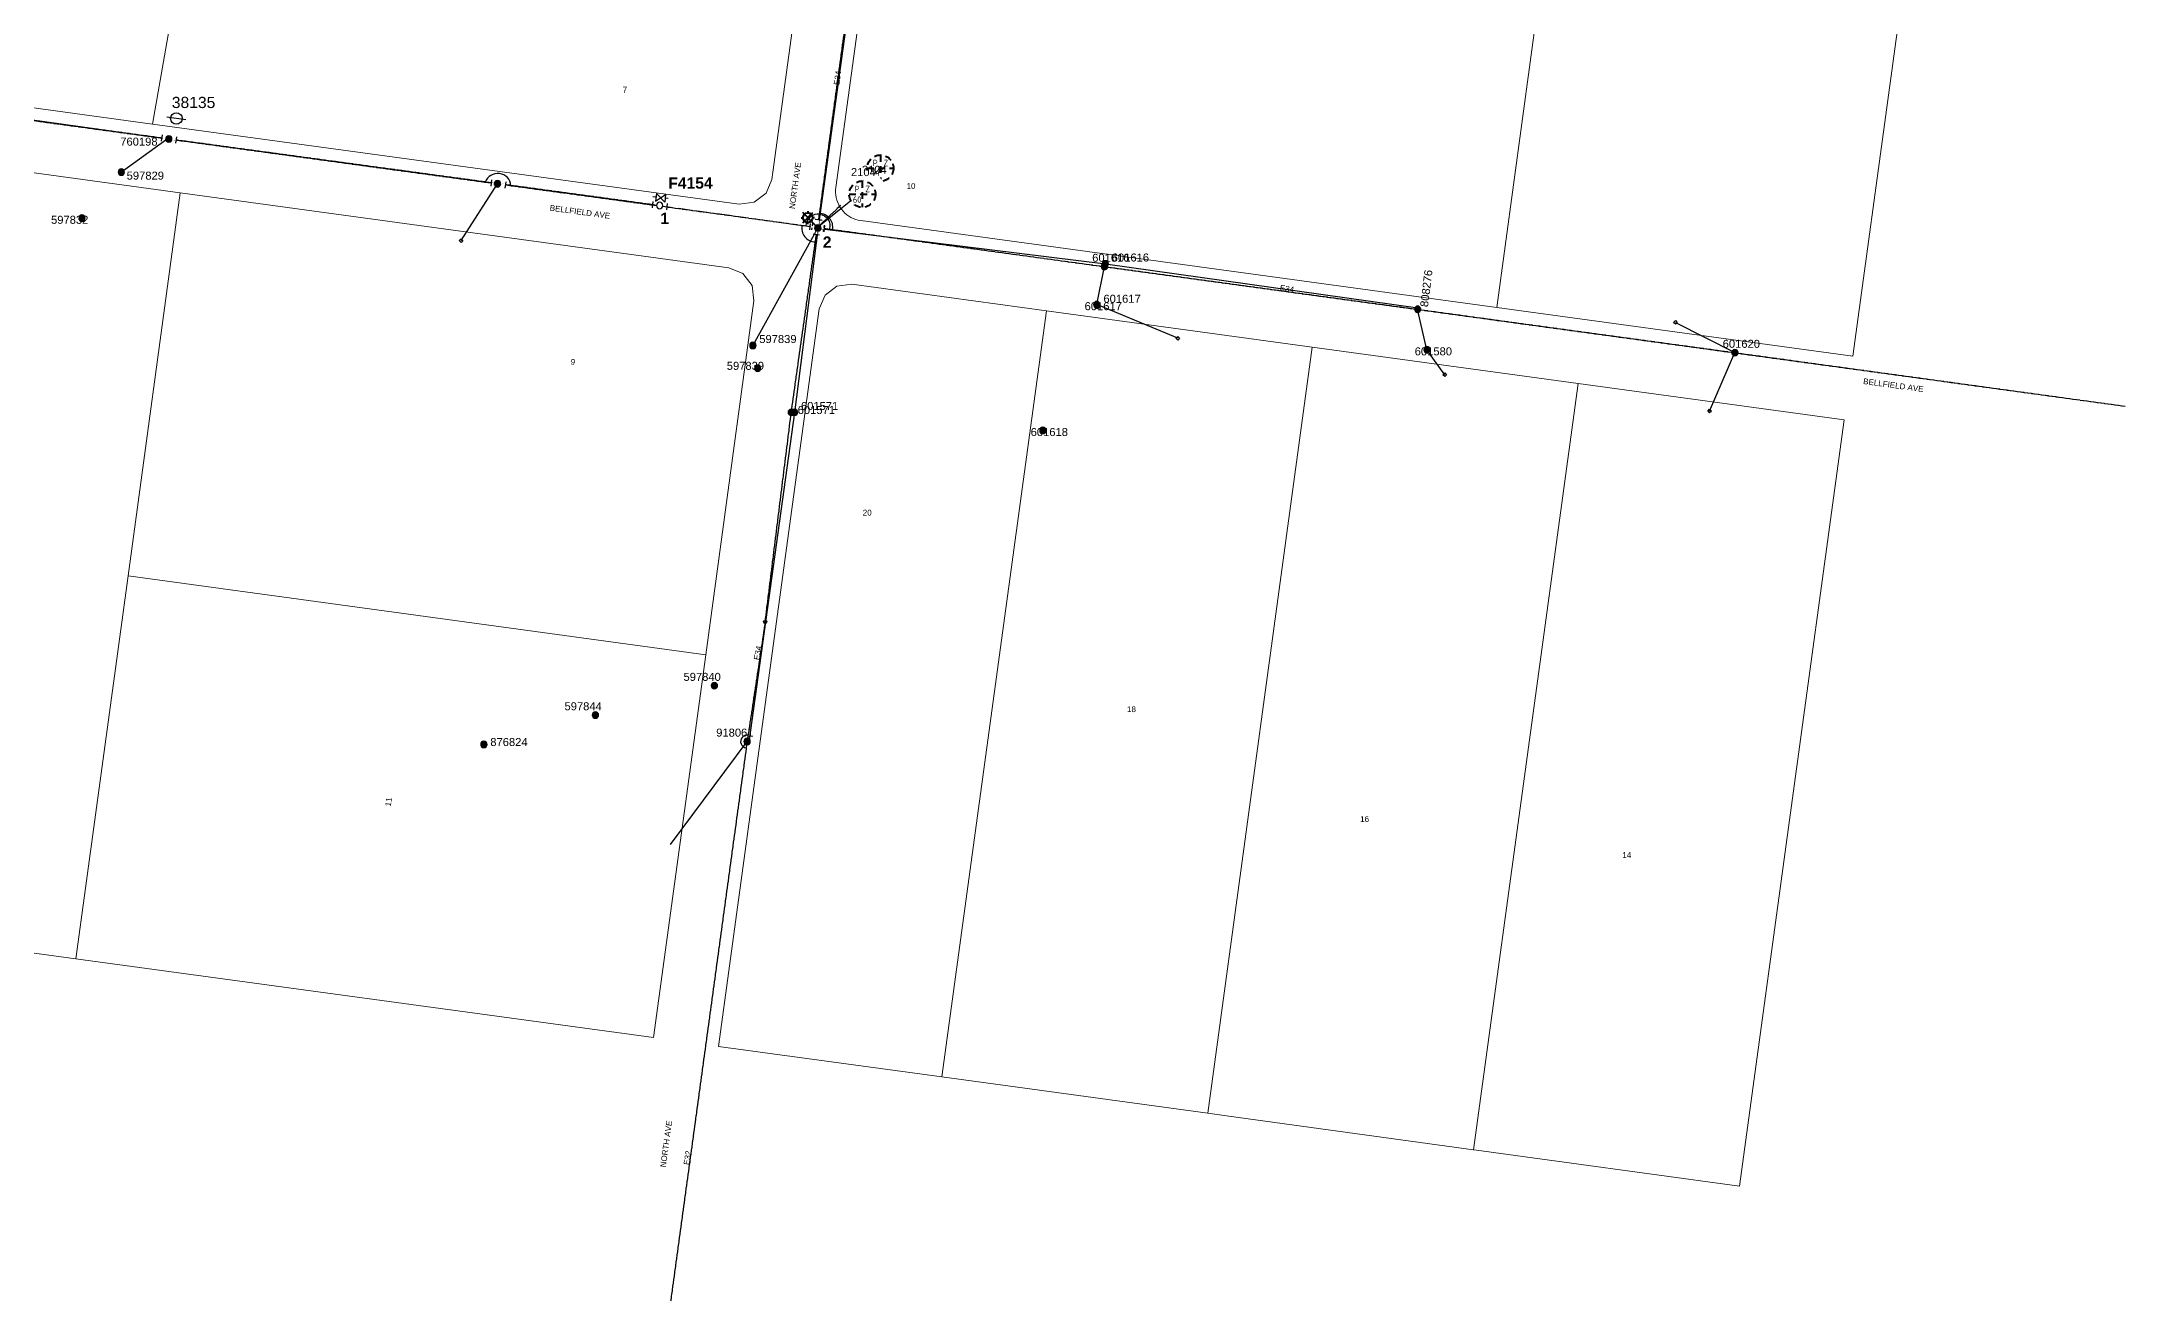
# Model space of a CAD drawing. Header units: metres. Extents: x 293449 to 294690, y 6242028 to 6242850.
# Drawn here: x 294039 to 294690, y 6242028 to 6242422 of the extents above; entities that cross this region are included whole.
import ezdxf
from ezdxf.enums import TextEntityAlignment as Align

# ---------------------------------------------------------------- set-up
doc = ezdxf.new("R2010")
doc.units = ezdxf.units.M
for name, pattern in [('Cable Exist OH', [1, 1, 0]), ('Cable New OH', [6, 4, -2]), ('Dash', [5, 3, -2])]:
    doc.linetypes.add(name, pattern=pattern)
doc.layers.get('0').update_dxf_attribs({"color": 6})
doc.layers.add('_User Notes', color=7, linetype='Continuous', plot=False)
for name, color, linetype in [('_User_LV_Exist', 7, 'Continuous'), ('Equip_HV_EXT', 7, 'Continuous'), ('Equip_HV_NEW', 2, 'Continuous'), ('Equip_LV_EXT', 7, 'Continuous'), ('Equip_SL_EXT', 7, 'Continuous'), ('Equip_SP_HV_EXT', 7, 'Continuous'), ('Equip_SP_HV_NEW', 2, 'Continuous'), ('Equip_SP_SL_EXT', 7, 'Continuous'), ('Mains_HV_EXT', 7, 'Continuous'), ('Mains_HV_NEW_A43', 2, 'Continuous'), ('Mains_LV_EXT', 7, 'Continuous'), ('Mains_SL_EXT', 7, 'Continuous'), ('Notes_SP_MISC', 7, 'Continuous'), ('OH_Details_SP_MISC', 7, 'Continuous'), ('Services_SP_EXT', 7, 'Continuous'), ('SupportsOH_SP_TR_HV_LV_SL_EXT', 7, 'Continuous'), ('SupportsOH_SP_TR_HV_LV_SL_NEW', 2, 'Continuous')]:
    doc.layers.add(name, color=color, linetype=linetype)
doc.layers.add('Cadastre Land Parcels_SP_EXT', color=9, linetype='Continuous', lineweight=5)
doc.layers.add('Cadastre Roads_SP_EXT', color=9, linetype='Continuous', lineweight=5)
doc.styles.add('HVSW_LABEL', font='arial.ttf')
doc.styles.add('iecARIAL', font='arial.ttf', dxfattribs={"height": 2})
doc.styles.add('iecARIALBOLD', font='arialbd.ttf')
doc.styles.add('IESYMBOL1', font='isocp.shx')
doc.styles.add('POLE_LABEL', font='arial.ttf')
doc.styles.add('SLCP_LABEL', font='arial.ttf', dxfattribs={"height": 3.5})
doc.styles.get("Standard").update_dxf_attribs({"font": 'arial.ttf'})

# ---------------------------------------------------------------- blocks, each defined once
blk = doc.blocks.new('*U138')
at = {"lineweight": 40}
for p, q in [((-5.07, 3.03), (-4.5, 3.02)), ((-4.6, 1.43), (-1.41, 4.61)), ((-1.42, 1.42), (-4.59, 4.62)), ((-3.01, 0.96), (-3.01, 1.52)), ((-3, 5.08), (-3, 4.52)), ((0, 0), (-1.95, 1.96)), ((-0.94, 3.01), (-1.5, 3.02))]:
    blk.add_line(p, q, dxfattribs=at)
blk.add_circle((-3, 3.02), 1.5, dxfattribs=at)
at = {"style": 'iecARIAL', "flags": 8}
blk.add_attdef('ASSET_NUM', (1.5, 1.5), '', height=2.5, dxfattribs=at)
for tag, p, height, flags in [('OPERATING_VOLTAGE', (0.98, -1.65), 0.2, 9), ('ORIENTATION', (0.98, -1.85), 0.2, 9), ('OWNED_BY', (0.98, -2.05), 0.2, 9), ('STATE', (0.98, -2.25), 0.2, 9), ('CONSTRUCTED_VOLTAGE', (0.98, -0.65), 0.2, 9), ('CONTROL_TYPE', (0.98, -0.85), 0.2, 9), ('LANTERN_PURPOSE', (0.98, -1.05), 0.2, 9), ('LANTERN_TYPE', (0.98, -1.25), 0.2, 9), ('NO_PHASES', (0.98, -1.45), 0.2, 9), ('USAGE', (0.98, -2.45), 0.2, 9), ('CEXIST', (0.98, -2.65), 0.2, 9), ('CNEW', (0.98, -2.85), 0.2, 9), ('CNUMBER', (0.98, -3.05), 0.2, 9), ('CREMOVE', (0.98, -3.25), 0.2, 9), ('CREPLACE', (0.98, -3.45), 0.2, 9), ('LKINGHEIGHT', (0.98, -3.65), 0.2, 9), ('LBRACKET', (0.98, -3.85), 0.2, 9), ('LBRACKETVOCAB', (0.98, -4.05), 0.2, 9), ('LCATEGORY', (0.98, -4.25), 0.2, 9), ('LCHARGE1', (0.98, -4.45), 0.2, 9), ('LCHARGE1PERCENT', (0.98, -4.65), 0.2, 9), ('LCHARGE2', (0.98, -4.85), 0.2, 9), ('LCHARGE2PERCENT', (0.98, -5.05), 0.2, 9), ('LCHARGE3', (0.98, -5.25), 0.2, 9), ('LCHARGE3PERCENT', (0.98, -5.45), 0.2, 9), ('LEXIST', (0.98, -5.65), 0.2, 9), ('LLAMP', (0.98, -5.85), 0.2, 9), ('LLAMPVOCAB', (0.98, -6.05), 0.2, 9), ('LMAST', (0.98, -6.25), 0.2, 9), ('LMASTVOCAB', (0.98, -6.45), 0.2, 9), ('LNEW', (0.98, -6.65), 0.2, 9), ('LNUMBER', (2.18, -3.25), 2.5, 8), ('STREETNAME', (0.98, -9.25), 0.2, 9), ('SUBURB', (0.98, -9.45), 0.2, 1), ('LANTNUMBER', (0.98, -6.85), 0.2, 9), ('LOUTREACH', (0.98, -7.25), 0.2, 9), ('LOUTREACHVOCAB', (0.98, -7.45), 0.2, 9), ('LRATECODE', (0.98, -7.65), 0.2, 9), ('LREMOVE', (0.98, -7.85), 0.2, 9), ('LREPLACE', (0.98, -8.05), 0.2, 9), ('LTYPE', (0.98, -8.25), 0.2, 9), ('LTYPEVOCAB', (0.98, -8.45), 0.2, 9), ('LEGEND', (0.98, -8.65), 0.2, 9), ('LOCATION', (0.98, -8.85), 0.2, 9), ('NOTES', (0.98, -9.05), 0.2, 9)]:
    blk.add_attdef(tag, p, '', height=height, dxfattribs=dict(flags=flags))
blk = doc.blocks.new('CCP_EXT')
blk.add_wipeout([(0, 0.57), (0.57, 0), (0, -0.57), (-0.57, 0)])
blk.add_lwpolyline([(-0.57, 0), (0, 0.57), (0.57, 0), (0, -0.57), (-0.57, 0)])
at = {"flags": 1}
blk.add_attdef('Z', (0, 0), '', height=0.2, dxfattribs=at)
at = {"flags": 9}
for tag, p in [('CCP_TYPE', (0, 0)), ('CONSTRUCTED_VOLTAGE', (0, -0.2)), ('OPERATING_VOLTAGE', (0, -0.6)), ('ORIENTATION', (0, -0.8)), ('OWNED_BY', (0, -1)), ('STATE', (0, -1.8)), ('NO_PHASES', (0, -0.4)), ('USAGE', (0, -1.2)), ('LEGEND', (0, -1.4)), ('LIFE_SUPPORT', (0, -1.6)), ('NOTES', (0, -2))]:
    blk.add_attdef(tag, text='', height=0.2, dxfattribs=at).set_placement(p, align=Align.MIDDLE_LEFT)
blk = doc.blocks.new('POLE_EXT')
blk.add_hatch(color=256).paths.add_polyline_path([(-1, 0, 1), (1, 0, 1)])
blk.add_lwpolyline([(-1, 0, 1), (1, 0, 1)], format="xyb", close=True)
for tag, height, flags, p in [('pNumber', 2.5, 8, (-17.84, 2.07)), ('OWNED_BY', 0.2, 9, (1.35, -0.4)), ('SPECIAL_USE', 0.2, 9, (1.35, -0.8)), ('STATE', 0.2, 9, (1.35, -1)), ('cLV', 0.2, 9, (1.35, -1.4)), ('hDepth', 0.2, 9, (1.35, -1.6)), ('hDia', 0.2, 9, (1.35, -1.8)), ('cHV', 0.2, 9, (1.35, -2)), ('cLinedev', 0.2, 9, (1.35, -3.4)), ('pExisting', 0.2, 9, (1.35, -3.8)), ('pFooting', 0.2, 9, (1.35, -4.4)), ('pNew', 0.2, 9, (1.35, -4.6)), ('pRelocate', 0.2, 9, (1.35, -5)), ('pRemove', 0.2, 9, (1.35, -5.2)), ('pReplace', 0.2, 9, (1.35, -5.4)), ('pStay', 0.2, 9, (1.35, -5.6)), ('pType', 0.2, 9, (1.35, -5.8)), ('cspan', 0.2, 9, (1.35, -6)), ('STREETNAME', 0.2, 9, (1.35, -6.2)), ('SUBURB', 0.2, 9, (1.35, -6.4)), ('PARENT', 0.2, 9, (1.35, -0.6)), ('USAGE', 0.2, 9, (1.35, -1.2)), ('LBRACKET', 0.2, 9, (1.35, -2.2)), ('LExisting', 0.2, 9, (1.35, -2.4)), ('LANTNUMBER', 0.2, 9, (1.35, -2.6)), ('LOther', 0.2, 9, (1.35, -2.8)), ('LRemove', 0.2, 9, (1.35, -3)), ('LEGEND', 0.2, 9, (1.35, -3.2)), ('LOCATION', 0.2, 9, (1.35, -3.6)), ('PFNUMBER', 0.2, 9, (1.35, -4)), ('NEWPFNUMBER', 0.2, 9, (1.35, -4.2)), ('NOTES', 0.2, 9, (1.35, -6.6)), ('OPERATED_BY', 0.2, 9, (1.36, -7.01)), ('MAINTAINED_BY', 0.2, 9, (1.36, -6.81))]:
    blk.add_attdef(tag, text='', height=height, dxfattribs=dict(flags=flags)).set_placement(p, align=Align.MIDDLE_LEFT)
at = {"style": 'POLE_LABEL'}
for tag, height, flags, p in [('STRUCTURE_PLANT_NUMBER', 0.2, 9, (1.35, 0.03)), ('ASSET_NUM', 2.5, 8, (2, 2)), ('STREET_CODE', 0.2, 9, (1.35, -0.2))]:
    blk.add_attdef(tag, text='', height=height, dxfattribs=dict(at, flags=flags)).set_placement(p, align=Align.MIDDLE_LEFT)
at = {"flags": 1}
blk.add_attdef('Z', (1.35, -7.33), '', height=0.2, dxfattribs=at)
blk = doc.blocks.new('*U139')
blk.add_line((-4.95, -6.65), (1.05, -6.65))
blk.add_circle((-1.95, -6.65), 1.8)
at = {"flags": 1}
blk.add_attdef('Z', (0, 0), '', height=0.2, dxfattribs=at)
at = {"style": 'HVSW_LABEL'}
for tag, height, flags, p in [('ASSET_NUM', 3.5, 8, (2, 2)), ('STREET_CODE', 0.2, 9, (0, -0.2))]:
    blk.add_attdef(tag, text='', height=height, dxfattribs=dict(at, flags=flags)).set_placement(p, align=Align.MIDDLE_LEFT)
at = {"flags": 9}
for tag, p in [('ACTUAL_STATUS', (0, -0.4)), ('CONSTRUCTED_VOLTAGE', (0, -0.6)), ('OPERATING_VOLTAGE', (0, -1)), ('ORIENTATION', (0, -1.2)), ('OWNED_BY', (0, -1.4)), ('STATE', (0, -1.6)), ('SWITCH_TYPE', (0, -1.8)), ('STREETNAME', (0, -2.6)), ('SUBURB', (0, -2.8)), ('NO_PHASES', (0, -0.8)), ('USAGE', (0, -2)), ('LEGEND', (0, -2.2)), ('LOCATION', (0, -2.4)), ('NOTES', (0, -3))]:
    blk.add_attdef(tag, text='', height=0.2, dxfattribs=at).set_placement(p, align=Align.MIDDLE_LEFT)
blk = doc.blocks.new('SLCP_ZELL_EXT')
blk.add_wipeout([(-0.24, 7.5), (-0.71, 7.47), (-1.17, 7.41), (-1.64, 7.32), (-2.09, 7.21), (-2.54, 7.06), (-2.98, 6.89), (-3.41, 6.69), (-3.82, 6.46), (-4.22, 6.21), (-4.6, 5.93), (-4.96, 5.63), (-5.31, 5.31), (-5.63, 4.96), (-5.93, 4.6), (-6.21, 4.22), (-6.46, 3.82), (-6.69, 3.41), (-6.89, 2.98), (-7.06, 2.54), (-7.21, 2.09), (-7.32, 1.64), (-7.41, 1.17), (-7.47, 0.71), (-7.5, 0.24), (-7.5, -0.24), (-7.47, -0.71), (-7.41, -1.17), (-7.32, -1.64), (-7.21, -2.09), (-7.06, -2.54), (-6.89, -2.98), (-6.69, -3.41), (-6.46, -3.82), (-6.21, -4.22), (-5.93, -4.6), (-5.63, -4.96), (-5.31, -5.31), (-4.96, -5.63), (-4.6, -5.93), (-4.22, -6.21), (-3.82, -6.46), (-3.41, -6.69), (-2.98, -6.89), (-2.54, -7.06), (-2.09, -7.21), (-1.64, -7.32), (-1.17, -7.41), (-0.71, -7.47), (-0.24, -7.5), (0.24, -7.5), (0.71, -7.47), (1.17, -7.41), (1.64, -7.32), (2.09, -7.21), (2.54, -7.06), (2.98, -6.89), (3.41, -6.69), (3.82, -6.46), (4.22, -6.21), (4.6, -5.93), (4.96, -5.63), (5.31, -5.31), (5.63, -4.96), (5.93, -4.6), (6.21, -4.22), (6.46, -3.82), (6.69, -3.41), (6.89, -2.98), (7.06, -2.54), (7.21, -2.09), (7.32, -1.64), (7.41, -1.17), (7.47, -0.71), (7.5, -0.24), (7.5, 0.24), (7.47, 0.71), (7.41, 1.17), (7.32, 1.64), (7.21, 2.09), (7.06, 2.54), (6.89, 2.98), (6.69, 3.41), (6.46, 3.82), (6.21, 4.22), (5.93, 4.6), (5.63, 4.96), (5.31, 5.31), (4.96, 5.63), (4.6, 5.93), (4.22, 6.21), (3.82, 6.46), (3.41, 6.69), (2.98, 6.89), (2.54, 7.06), (2.09, 7.21), (1.64, 7.32), (1.17, 7.41), (0.71, 7.47), (0.24, 7.5)])
at = {"linetype": 'Dash', "lineweight": 40, "ltscale": 0.7}
for p, q in [((-4.11, 0), (4.11, 0)), ((0, 4.11), (0, -4.11))]:
    blk.add_line(p, q, dxfattribs=at)
blk.add_circle((0, 0), 4.11, dxfattribs=at)
at = {"lineweight": 40, "style": 'IESYMBOL1'}
for s, p in [('P', (-1.6, 0)), ('Z', (1.7, 0)), ('60', (-1.61, -3.31))]:
    blk.add_text(s, height=2, dxfattribs=at).set_placement(p, align=Align.BOTTOM_CENTER)
at = {"flags": 1}
blk.add_attdef('Z', (0, 0), '', height=0.2, dxfattribs=at)
at = {"style": 'SLCP_LABEL'}
for tag, height, flags, p in [('ASSET_NUM', 2.5, 8, (2, 2)), ('STREET_CODE', 0.2, 9, (0, -0.2))]:
    blk.add_attdef(tag, text='', height=height, dxfattribs=dict(at, flags=flags)).set_placement(p, align=Align.MIDDLE_LEFT)
at = {"flags": 9}
for tag, p in [('CONSTRUCTED_VOLTAGE', (0, -0.4)), ('CONTROL_TYPE', (0, -0.6)), ('OPERATING_VOLTAGE', (0, -1)), ('ORIENTATION', (0, -1.2)), ('OWNED_BY', (0, -1.4)), ('STATE', (0, -2)), ('NO_PHASES', (0, -0.8)), ('USAGE', (0, -1.6)), ('LOCATION', (0, -1.8)), ('NOTES', (0, -2.2))]:
    blk.add_attdef(tag, text='', height=0.2, dxfattribs=at).set_placement(p, align=Align.MIDDLE_LEFT)
blk = doc.blocks.new('CONNECTOR_NODE_EXT')
h = blk.add_hatch(color=256)
edge = h.paths.add_edge_path()
edge.add_arc((0, 0), 0.5, 0, 360)
blk.add_circle((0, 0), 0.5)
at = {"flags": 1}
blk.add_attdef('Z', (0, 0), '', height=0.2, dxfattribs=at)
at = {"flags": 9}
for tag, p in [('CONNECTOR_TYPE', (0, 0)), ('CONSTRUCTED_VOLTAGE', (0, -0.2)), ('OPERATING_VOLTAGE', (0, -0.6)), ('ORIENTATION', (0, -0.8)), ('SUBTYPE', (0, -1)), ('NO_PHASES', (0, -0.4)), ('USAGE', (0, -1.2)), ('NOTES', (0, -1.4))]:
    blk.add_attdef(tag, text='', height=0.2, dxfattribs=at).set_placement(p, align=Align.MIDDLE_LEFT)
blk = doc.blocks.new('*U137')
for p, q in [((1.99, 1.66), (1.58, 2.53)), ((3.63, -1.81), (3.22, -0.94))]:
    blk.add_line(p, q)
blk.add_lwpolyline([(3.08, 2.17), (0.91, 1.15), (4.31, -0.43), (2.14, -1.46)], close=True)
for tag, height, flags, p in [('STREET_CODE', 0.2, 9, (1.5, 0)), ('ASSET_NUM', 3.5, 8, (2, 2)), ('ACTUAL_STATUS', 0.2, 9, (1.5, -0.2)), ('CONSTRUCTED_VOLTAGE', 0.2, 9, (1.5, -0.4)), ('OPERATING_VOLTAGE', 0.2, 9, (1.5, -0.8)), ('ORIENTATION', 0.2, 9, (1.5, -1)), ('OWNED_BY', 0.2, 9, (1.5, -1.2)), ('OPERATED_BY', 0.2, 9, (1.5, -1.4)), ('STATE', 0.2, 9, (1.5, -1.8)), ('SWITCH_TYPE', 0.2, 9, (1.5, -2)), ('SUBURB', 0.2, 9, (1.5, -2.6)), ('STREETNAME', 0.2, 9, (1.5, -2.8)), ('Z', 0.2, 1, (1.5, -3.6)), ('NO_PHASES', 0.2, 9, (1.5, -0.6)), ('MAINTAINED_BY', 0.2, 9, (1.5, -1.6)), ('USAGE', 0.2, 9, (1.5, -2.2)), ('LEGEND', 0.2, 9, (1.5, -2.4)), ('LOCATION', 0.2, 9, (1.5, -3)), ('NOTES', 0.2, 9, (1.5, -3.2)), ('LABEL_ALIGNMENT', 0.2, 9, (1.5, -3.4))]:
    blk.add_attdef(tag, text='', height=height, dxfattribs=dict(flags=flags)).set_placement(p, align=Align.MIDDLE_LEFT)
blk = doc.blocks.new('*U142')
blk.add_wipeout([(-0.11, 0.23), (1.71, 1.15), (1.94, 0.7), (0.11, -0.23)])
blk.add_line((2.27, 0.04), (1.37, 1.82))
at = {"flags": 1}
blk.add_attdef('Z', (0, 0), '', height=0.2, dxfattribs=at)
at = {"flags": 9}
for tag, p in [('CONNECTOR_TYPE', (0, 0)), ('CONSTRUCTED_VOLTAGE', (0, -0.2)), ('OPERATING_VOLTAGE', (0, -0.6)), ('ORIENTATION', (0, -0.8)), ('OWNED_BY', (0, -1)), ('STATE', (0, -1.2)), ('OPERATED_BY', (0, -2.01)), ('NO_PHASES', (0, -0.4)), ('USAGE', (0, -1.4)), ('NOTES', (0, -1.6)), ('MAINTAINED_BY', (0, -1.81))]:
    blk.add_attdef(tag, text='', height=0.2, dxfattribs=at).set_placement(p, align=Align.MIDDLE_LEFT)
blk = doc.blocks.new('*U141')
blk.add_wipeout([(-0.25, -0.02), (-0.4, 1.96), (0.1, 1.99), (0.25, 0.02)])
blk.add_line((0.85, 2.05), (-1.15, 1.9))
at = {"flags": 1}
blk.add_attdef('Z', (0, 0), '', height=0.2, dxfattribs=at)
at = {"flags": 9}
for tag, p in [('CONNECTOR_TYPE', (0, 0)), ('CONSTRUCTED_VOLTAGE', (0, -0.2)), ('OPERATING_VOLTAGE', (0, -0.6)), ('ORIENTATION', (0, -0.8)), ('OWNED_BY', (0, -1)), ('STATE', (0, -1.2)), ('OPERATED_BY', (0, -2.01)), ('NO_PHASES', (0, -0.4)), ('USAGE', (0, -1.4)), ('NOTES', (0, -1.6)), ('MAINTAINED_BY', (0, -1.81))]:
    blk.add_attdef(tag, text='', height=0.2, dxfattribs=at).set_placement(p, align=Align.MIDDLE_LEFT)
blk = doc.blocks.new('*U143')
blk.add_wipeout([(0.02, -0.25), (-2.38, -0.41), (-2.41, 0.09), (-0.02, 0.25)])
blk.add_line((-2.46, 0.84), (-2.33, -1.16))
at = {"flags": 1}
blk.add_attdef('Z', (0, 0), '', height=0.2, dxfattribs=at)
at = {"flags": 9}
for tag, p in [('CONNECTOR_TYPE', (0, 0)), ('CONSTRUCTED_VOLTAGE', (0, -0.2)), ('OPERATING_VOLTAGE', (0, -0.6)), ('ORIENTATION', (0, -0.8)), ('OWNED_BY', (0, -1)), ('STATE', (0, -1.2)), ('OPERATED_BY', (0, -2.01)), ('NO_PHASES', (0, -0.4)), ('USAGE', (0, -1.4)), ('NOTES', (0, -1.6)), ('MAINTAINED_BY', (0, -1.81))]:
    blk.add_attdef(tag, text='', height=0.2, dxfattribs=at).set_placement(p, align=Align.MIDDLE_LEFT)
blk = doc.blocks.new('POLE_NEW')
at = {"flags": 9}
for tag, p in [('pNew', (1.15, -4.4)), ('pRelocate', (1.15, -4.8)), ('pRemove', (1.15, -5)), ('pReplace', (1.15, -5.2)), ('pStay', (1.15, -5.4)), ('pType', (1.15, -5.6)), ('cspan', (1.15, -5.8)), ('SUBURB', (1.15, -6)), ('STREETNAME', (1.15, -6.2)), ('LOCATION', (1.15, -6.4)), ('NOTES', (1.15, -6.6)), ('OPERATED_BY', (1.15, -6.89)), ('MAINTAINED_BY', (1.15, -7.22))]:
    blk.add_attdef(tag, text='', height=0.2, dxfattribs=at).set_placement(p, align=Align.MIDDLE_LEFT)
at = {"flags": 1}
blk.add_attdef('Z', (1.15, -7.59), '', height=0.2, dxfattribs=at)
blk.add_wipeout([(0.07, 1), (-0.06, 1), (-0.18, 0.98), (-0.3, 0.95), (-0.42, 0.91), (-0.53, 0.85), (-0.63, 0.77), (-0.73, 0.69), (-0.81, 0.59), (-0.87, 0.49), (-0.93, 0.37), (-0.97, 0.25), (-0.99, 0.13), (-1, 0.01), (-0.99, -0.12), (-0.97, -0.24), (-0.93, -0.36), (-0.88, -0.48), (-0.81, -0.58), (-0.73, -0.68), (-0.64, -0.77), (-0.54, -0.84), (-0.43, -0.9), (-0.31, -0.95), (-0.19, -0.98), (-0.07, -1), (0.06, -1), (0.18, -0.98), (0.3, -0.95), (0.42, -0.91), (0.53, -0.85), (0.63, -0.77), (0.73, -0.69), (0.81, -0.59), (0.87, -0.49), (0.93, -0.37), (0.97, -0.25), (0.99, -0.13), (1, -0.01), (0.99, 0.12), (0.97, 0.24), (0.93, 0.36), (0.88, 0.48), (0.81, 0.58), (0.73, 0.68), (0.64, 0.77), (0.54, 0.84), (0.43, 0.9), (0.31, 0.95), (0.19, 0.98)])
at = {"lineweight": -3}
blk.add_lwpolyline([(-1, 0, 1), (1, 0, 1)], format="xyb", close=True, dxfattribs=at)
for tag, height, flags, p in [('pNumber', 2.5, 8, (-17.84, 2.07)), ('OWNED_BY', 0.2, 9, (1.15, -0.4)), ('SPECIAL_USE', 0.2, 9, (1.15, -0.8)), ('STATE', 0.2, 9, (1.15, -1)), ('cLV', 0.2, 9, (1.15, -1.4)), ('hDepth', 0.2, 9, (1.15, -1.6)), ('hDia', 0.2, 9, (1.15, -1.8)), ('cHV', 0.2, 9, (1.15, -2)), ('cLinedev', 0.2, 9, (1.15, -3.4)), ('pExisting', 0.2, 9, (1.15, -3.6)), ('pFooting', 0.2, 9, (1.15, -4.2)), ('PARENT', 0.2, 9, (1.15, -0.6)), ('USAGE', 0.2, 9, (1.15, -1.2)), ('LBRACKET', 0.2, 9, (1.15, -2.2)), ('LExisting', 0.2, 9, (1.15, -2.4)), ('LANTNUMBER', 0.2, 9, (1.15, -2.6)), ('LOther', 0.2, 9, (1.15, -2.8)), ('LRemove', 0.2, 9, (1.15, -3)), ('LEGEND', 0.2, 9, (1.15, -3.2)), ('PFNUMBER', 0.2, 9, (1.15, -3.8)), ('NEWPFNUMBER', 0.2, 9, (1.15, -4))]:
    blk.add_attdef(tag, text='', height=height, dxfattribs=dict(flags=flags)).set_placement(p, align=Align.MIDDLE_LEFT)
at = {"style": 'POLE_LABEL'}
for tag, height, flags, p in [('STRUCTURE_PLANT_NUMBER', 0.2, 9, (1.15, 0.09)), ('ASSET_NUM', 2.5, 8, (2, 2)), ('STREET_CODE', 0.2, 9, (1.15, -0.2))]:
    blk.add_attdef(tag, text='', height=height, dxfattribs=dict(at, flags=flags)).set_placement(p, align=Align.MIDDLE_LEFT)

msp = doc.modelspace()

# ---------------------------------------------------------------- linework, layer by layer
at = {"layer": 'Cadastre Land Parcels_SP_EXT', "linetype": 'Continuous'}
for points in [[(294055.98, 6242653.98), (294035.54, 6242660.92), (293994.33, 6242406.89), (294073.29, 6242396.1), (294091.17, 6242498.21), (294110.14, 6242606.34), (294113.93, 6242634.2), (294055.98, 6242653.98)], [(294637.13, 6242562.92), (294525.73, 6242576.94), (294519.3, 6242530.27), (294506.23, 6242434.61), (294493.2, 6242338.87), (294604.46, 6242323.67), (294637.13, 6242562.92)], [(294506.23, 6242434.61), (294298.56, 6242463), (294286.73, 6242376.33), (294286.66, 6242375.54), (294286.65, 6242374.74), (294286.72, 6242373.95), (294286.85, 6242373.16), (294287.06, 6242372.39), (294287.32, 6242371.64), (294287.65, 6242370.91), (294288.03, 6242370.21), (294288.47, 6242369.54), (294288.97, 6242368.92), (294289.52, 6242368.34), (294290.12, 6242367.82), (294290.77, 6242367.36), (294291.46, 6242366.96), (294292.18, 6242366.62), (294292.93, 6242366.34), (294293.7, 6242366.13), (294294.49, 6242365.97), (294493.2, 6242338.87), (294506.23, 6242434.61)], [(294081.93, 6242374.65), (293998.87, 6242385.98), (293966.21, 6242146.76), (293967.53, 6242146.54), (294049.29, 6242135.44), (294065.61, 6242255.05), (294081.93, 6242374.65)], [(294352.5, 6242337.77), (294291.68, 6242346.12), (294287.06, 6242345.53), (294283.35, 6242342.71), (294281.51, 6242338.41), (294250.05, 6242108.09), (294319.81, 6242098.54), (294352.5, 6242337.77)], [(294435.59, 6242326.42), (294352.5, 6242337.77), (294319.81, 6242098.54), (294402.9, 6242087.2), (294435.59, 6242326.42)], [(294485.98, 6242075.82), (294518.66, 6242315.07), (294435.59, 6242326.42), (294402.9, 6242087.2), (294409.54, 6242086.28), (294485.98, 6242075.82)], [(294601.74, 6242303.71), (294518.66, 6242315.07), (294485.98, 6242075.82), (294486.91, 6242075.69), (294569.04, 6242064.45), (294601.74, 6242303.71)], [(294246.09, 6242230.41), (294065.61, 6242255.05), (294049.29, 6242135.44), (294229.74, 6242110.83), (294246.09, 6242230.41)]]:
    msp.add_lwpolyline(points, close=True, dxfattribs=at)
at = {"layer": 'Mains_HV_EXT', "linetype": 'Cable Exist OH'}
for points in [[(294077.87, 6242391.53), (293980.32, 6242404.83)], [(294231.72, 6242370.65), (294077.87, 6242391.53)]]:
    msp.add_lwpolyline(points, dxfattribs=at)
at = {"layer": 'Mains_HV_NEW_A43', "color": 2, "linetype": 'Cable New OH', "flags": 128}
msp.add_lwpolyline([(294231.72, 6242370.65), (294282.01, 6242363.7)], dxfattribs=at)
at = {"layer": 'Mains_LV_EXT', "linetype": 'Cable Exist OH'}
for points in [[(293980.33, 6242404.84), (294077.87, 6242391.53)], [(294077.87, 6242391.53), (294181.06, 6242377.47)], [(294370.64, 6242351.63), (294468.5, 6242338.29)], [(294567.63, 6242324.75), (294689.6, 6242308.02)], [(294264.66, 6242240.63), (294259.01, 6242203.32)], [(294259.01, 6242203.32), (294247.21, 6242116.96), (294235.1, 6242028.46)]]:
    msp.add_lwpolyline(points, dxfattribs=at)
at = {"layer": 'Mains_LV_EXT', "linetype": 'Continuous'}
msp.add_lwpolyline([(294259.31, 6242205.3, 1.023185), (294258.74, 6242201.34)], format="xyb", dxfattribs=at)
at = {"layer": 'Services_SP_EXT'}
for points in [[(294063.55, 6242381.26), (294077.87, 6242391.53)], [(294235.05, 6242171.14), (294259.01, 6242203.32)]]:
    msp.add_lwpolyline(points, dxfattribs=at)

# ---------------------------------------------------------------- block references
at = {"layer": 'Equip_LV_EXT'}
msp.add_blockref('CONNECTOR_NODE_EXT', (294264.66, 6242240.63), dxfattribs=at)
at = {"layer": 'Equip_SP_HV_EXT'}
ref = msp.add_blockref('*U139', (294077.87, 6242391.53), dxfattribs=dict(at, rotation=172.2385571130921))
ref.add_attrib('ASSET_NUM', '38135', dxfattribs={"layer": '0', "height": 3.5, "style": 'HVSW_LABEL'}).set_placement((294079.28, 6242404.64), align=Align.TOP_LEFT)
at = {"layer": 'SupportsOH_SP_TR_HV_LV_SL_EXT'}
ref = msp.add_blockref('POLE_EXT', (294063.49, 6242381.13), dxfattribs=at)
ref.add_attrib('ASSET_NUM', '597829', dxfattribs={"layer": '0', "height": 2.5, "style": 'POLE_LABEL'}).set_placement((294065.17, 6242380.03), align=Align.MIDDLE_LEFT)
ref = msp.add_blockref('POLE_EXT', (294051.2, 6242366.74), dxfattribs=at)
ref.add_attrib('ASSET_NUM', '597832', dxfattribs={"layer": '0', "height": 2.5, "style": 'POLE_LABEL'}).set_placement((294053.2, 6242367.49), align=Align.TOP_RIGHT)
ref = msp.add_blockref('POLE_EXT', (294370.64, 6242351.63), dxfattribs=at)
ref.add_attrib('ASSET_NUM', '601616', dxfattribs={"layer": '0', "height": 2.5, "style": 'POLE_LABEL'}).set_placement((294372.65, 6242352.38), align=Align.BOTTOM_CENTER)
ref = msp.add_blockref('POLE_EXT', (294370.94, 6242352.46), dxfattribs=at)
ref.add_attrib('ASSET_NUM', '601616', dxfattribs={"layer": '0', "height": 2.5, "style": 'POLE_LABEL'}).set_placement((294372.94, 6242354.46), align=Align.MIDDLE_LEFT)
ref = msp.add_blockref('POLE_EXT', (294468.5, 6242338.29), dxfattribs=at)
ref.add_attrib('ASSET_NUM', '808276', dxfattribs={"layer": '0', "height": 2.5, "rotation": 83.03013, "style": 'POLE_LABEL'}).set_placement((294470.5, 6242339.04), align=Align.MIDDLE_LEFT)
ref = msp.add_blockref('POLE_EXT', (294368.34, 6242339.58), dxfattribs=at)
ref.add_attrib('ASSET_NUM', '601617', dxfattribs={"layer": '0', "height": 2.5, "style": 'POLE_LABEL'}).set_placement((294370.34, 6242341.58), align=Align.MIDDLE_LEFT)
ref = msp.add_blockref('POLE_EXT', (294368.27, 6242339.75), dxfattribs=at)
ref.add_attrib('ASSET_NUM', '601617', dxfattribs={"layer": '0', "height": 2.5, "rotation": 359.95569, "style": 'POLE_LABEL'}).set_placement((294370.27, 6242340.5), align=Align.TOP_CENTER)
ref = msp.add_blockref('POLE_EXT', (294260.81, 6242327), dxfattribs=at)
ref.add_attrib('ASSET_NUM', '597839', dxfattribs={"layer": '0', "height": 2.5, "style": 'POLE_LABEL'}).set_placement((294262.81, 6242329), align=Align.MIDDLE_LEFT)
ref = msp.add_blockref('POLE_EXT', (294471.41, 6242325.65), dxfattribs=at)
ref.add_attrib('ASSET_NUM', '601580', dxfattribs={"layer": '0', "height": 2.5, "rotation": 0.00306, "style": 'POLE_LABEL'}).set_placement((294473.41, 6242326.4), align=Align.TOP_CENTER)
ref = msp.add_blockref('POLE_EXT', (294567.63, 6242324.75), dxfattribs=at)
ref.add_attrib('ASSET_NUM', '601620', dxfattribs={"layer": '0', "height": 2.5, "style": 'POLE_LABEL'}).set_placement((294569.63, 6242325.5), align=Align.BOTTOM_CENTER)
ref = msp.add_blockref('POLE_EXT', (294262.31, 6242319.88), dxfattribs=at)
ref.add_attrib('ASSET_NUM', '597839', dxfattribs={"layer": '0', "height": 2.5, "style": 'POLE_LABEL'}).set_placement((294264.31, 6242320.63), align=Align.MIDDLE_RIGHT)
ref = msp.add_blockref('POLE_EXT', (294272.81, 6242306.09), dxfattribs=at)
ref.add_attrib('ASSET_NUM', '601571', dxfattribs={"layer": '0', "height": 2.5, "style": 'POLE_LABEL'}).set_placement((294274.81, 6242306.84), align=Align.MIDDLE_LEFT)
ref = msp.add_blockref('POLE_EXT', (294273.83, 6242306.09), dxfattribs=at)
ref.add_attrib('ASSET_NUM', '601571', dxfattribs={"layer": '0', "height": 2.5, "style": 'POLE_LABEL'}).set_placement((294275.83, 6242308.09), align=Align.MIDDLE_LEFT)
ref = msp.add_blockref('POLE_EXT', (294351.42, 6242300.45), dxfattribs=at)
ref.add_attrib('ASSET_NUM', '601618', dxfattribs={"layer": '0', "height": 2.5, "rotation": 0.05419, "style": 'POLE_LABEL'}).set_placement((294353.42, 6242301.2), align=Align.TOP_CENTER)
ref = msp.add_blockref('POLE_EXT', (294248.79, 6242220.74), dxfattribs=at)
ref.add_attrib('ASSET_NUM', '597840', dxfattribs={"layer": '0', "height": 2.5, "style": 'POLE_LABEL'}).set_placement((294250.79, 6242221.49), align=Align.BOTTOM_RIGHT)
ref = msp.add_blockref('POLE_EXT', (294211.61, 6242211.55), dxfattribs=at)
ref.add_attrib('ASSET_NUM', '597844', dxfattribs={"layer": '0', "height": 2.5, "style": 'POLE_LABEL'}).set_placement((294213.61, 6242212.3), align=Align.BOTTOM_RIGHT)
ref = msp.add_blockref('POLE_EXT', (294259.01, 6242203.32), dxfattribs=at)
ref.add_attrib('ASSET_NUM', '918061', dxfattribs={"layer": '0', "height": 2.5, "style": 'POLE_LABEL'}).set_placement((294261.01, 6242204.07), align=Align.BOTTOM_RIGHT)
ref = msp.add_blockref('POLE_EXT', (294176.78, 6242202.39), dxfattribs=at)
ref.add_attrib('ASSET_NUM', '876824', dxfattribs={"layer": '0', "height": 2.5, "style": 'POLE_LABEL'}).set_placement((294178.78, 6242203.14), align=Align.MIDDLE_LEFT)

# ---------------------------------------------------------------- texts
at = {"layer": 'Cadastre Land Parcels_SP_EXT'}
for s, p in [('7', (294220.14, 6242405.99)), ('10', (294308.83, 6242375.88)), ('20', (294295.14, 6242273.88)), ('18', (294377.7, 6242212.48)), ('16', (294450.53, 6242178.16)), ('14', (294532.47, 6242166.95))]:
    msp.add_text(s, height=1.8, dxfattribs=at).set_placement(p)
for s, rotation, p in [('9', 352.24106, (294203.77, 6242321.06)), ('11', 82.21656, (294147.68, 6242182.93))]:
    msp.add_text(s, height=1.8, rotation=rotation, dxfattribs=at).set_placement(p)
at = {"layer": 'Cadastre Roads_SP_EXT'}
for s, rotation, p in [('NORTH AVE', 82.22383, (294273.9, 6242369.53)), ('BELLFIELD AVE', 352.22741, (294197.26, 6242369.12)), ('BELLFIELD AVE', 352.22741, (294607.61, 6242314.98)), ('NORTH AVE', 82.22112, (294233.62, 6242070.21))]:
    msp.add_text(s, height=1.8, rotation=rotation, dxfattribs=at).set_placement(p)
at = {"layer": 'Mains_LV_EXT'}
for s, rotation, p in [('E34', 82.23429, (294287.82, 6242408.2)), ('E34', 351.11236, (294425.34, 6242344.17)), ('E34', 80.30531, (294262.84, 6242228.61)), ('E32', 81.12374, (294240.91, 6242070.94))]:
    msp.add_text(s, height=1.8, rotation=rotation, dxfattribs=at).set_placement(p)

# ---------------------------------------------------------------- next in the draw order: block references
at = {"layer": 'Equip_HV_NEW', "color": 7, "linetype": 'Continuous', "rotation": 146.0405913077213}
for p in [(294231.5, 6242370.69), (294281.33, 6242363.82)]:
    msp.add_blockref('*U142', p, dxfattribs=at).dxf.unprotected_set("ltscale", 0)

# ---------------------------------------------------------------- next in the draw order: linework, layer by layer
at = {"layer": 'Mains_HV_EXT', "linetype": 'Cable Exist OH'}
for points in [[(294292.61, 6242449.07), (294281.15, 6242363.92)], [(294280.97, 6242363.87), (294689.6, 6242308.02)]]:
    msp.add_lwpolyline(points, dxfattribs=at)

# ---------------------------------------------------------------- next in the draw order: block references
at = {"layer": 'Equip_HV_NEW', "color": 7, "linetype": 'Continuous', "rotation": 257.8250643137113}
msp.add_blockref('*U141', (294232.07, 6242370.59), dxfattribs=at).dxf.unprotected_set("ltscale", 0)

# ---------------------------------------------------------------- next in the draw order: linework, layer by layer
at = {"layer": 'Cadastre Land Parcels_SP_EXT', "linetype": 'Continuous'}
for points in [[(294264.96, 6242374.53), (294266.76, 6242378.83), (294267.06, 6242381.06), (294280.05, 6242476.36), (294091.17, 6242498.21), (294073.29, 6242396.1), (294256.58, 6242371.13), (294261.24, 6242371.71), (294264.96, 6242374.53)], [(294260.58, 6242345.67), (294257.71, 6242349.44), (294253.35, 6242351.27), (294081.93, 6242374.65), (294065.61, 6242255.05), (294246.09, 6242230.41), (294261.16, 6242340.96), (294260.58, 6242345.67)]]:
    msp.add_lwpolyline(points, close=True, dxfattribs=at)
at = {"layer": 'OH_Details_SP_MISC', "color": 7, "linetype": 'Continuous', "flags": 128}
msp.add_lwpolyline([(293880.57, 6242418.96), (293980.71, 6242405.16), (294078.17, 6242391.48), (294231.7, 6242370.7)], dxfattribs=at)

# ---------------------------------------------------------------- next in the draw order: block references
at = {"layer": 'Equip_HV_EXT', "color": 7, "linetype": 'Continuous', "rotation": 257.8250643137113}
msp.add_blockref('*U141', (294281.07, 6242363.88), dxfattribs=at).dxf.unprotected_set("ltscale", 0)
at = {"layer": 'Equip_SL_EXT'}
ref = msp.add_blockref('SLCP_ZELL_EXT', (294300.64, 6242382.37), dxfattribs=at)
ref.add_attrib('ASSET_NUM', '2104', dxfattribs={"layer": '0', "height": 2.5, "style": 'SLCP_LABEL'}).set_placement((294302.64, 6242383.12), align=Align.TOP_RIGHT)
at = {"layer": 'Equip_SP_HV_NEW', "linetype": 'Continuous'}
ref = msp.add_blockref('*U137', (294230.92, 6242370.71), dxfattribs=dict(at, rotation=58.74879217840552))
ref.add_attrib('ASSET_NUM', 'F4154', dxfattribs={"layer": '0', "height": 3.5, "style": 'iecARIALBOLD'}).set_placement((294234.38, 6242377.71), align=Align.MIDDLE_LEFT)
at = {"layer": 'Services_SP_EXT'}
for p in [(294393.56, 6242329.23), (294549.02, 6242334.17), (294476.97, 6242317.83), (294559.71, 6242306.52)]:
    msp.add_blockref('CCP_EXT', p, dxfattribs=at)

# ---------------------------------------------------------------- next in the draw order: linework, layer by layer
at = {"layer": 'Mains_LV_EXT', "linetype": 'Cable Exist OH'}
msp.add_lwpolyline([(294468.5, 6242338.29), (294567.63, 6242324.75)], dxfattribs=at)
at = {"layer": 'Services_SP_EXT'}
for points in [[(294393.56, 6242329.23), (294368.27, 6242339.75), (294370.64, 6242351.63)], [(294476.97, 6242317.83), (294471.41, 6242325.65), (294468.5, 6242338.29)], [(294549.02, 6242334.17), (294567.63, 6242324.75)], [(294559.71, 6242306.52), (294567.63, 6242324.75)]]:
    msp.add_lwpolyline(points, dxfattribs=at)

# ---------------------------------------------------------------- next in the draw order: block references
at = {"layer": 'Equip_HV_EXT', "color": 7, "linetype": 'Continuous', "rotation": 257.8250643137113}
msp.add_blockref('*U143', (294281.12, 6242363.81), dxfattribs=at).dxf.unprotected_set("ltscale", 0)
at = {"layer": 'Mains_HV_EXT', "color": 7, "linetype": 'Continuous', "rotation": 146.0405913077213}
msp.add_blockref('*U142', (294078.15, 6242391.56), dxfattribs=at).dxf.unprotected_set("ltscale", 0)
at = {"layer": 'Services_SP_EXT'}
msp.add_blockref('CCP_EXT', (294169.64, 6242359.72), dxfattribs=at)

# ---------------------------------------------------------------- next in the draw order: linework, layer by layer
at = {"layer": '_User Notes', "linetype": 'Continuous'}
for points in [[(294281.7, 6242367.96, 0.444909), (294277.39, 6242364.38)], [(294285.72, 6242363.2, 0.460189), (294281.57, 6242368.22)]]:
    msp.add_lwpolyline(points, format="xyb", dxfattribs=at)
at = {"layer": 'Mains_LV_EXT', "linetype": 'Cable Exist OH'}
for points in [[(294292.61, 6242449.07), (294280.97, 6242363.87)], [(294181.06, 6242377.47), (294280.97, 6242363.87)], [(294264.66, 6242240.63), (294272.81, 6242306.09), (294280.97, 6242363.87)], [(294280.97, 6242363.87), (294370.64, 6242351.63)]]:
    msp.add_lwpolyline(points, dxfattribs=at)
at = {"layer": 'Mains_LV_EXT', "linetype": 'Continuous'}
msp.add_lwpolyline([(294276.17, 6242364.52, 0.47795), (294280.3, 6242359.36)], format="xyb", dxfattribs=at)
at = {"layer": 'Mains_SL_EXT', "linetype": 'Cable Exist OH'}
msp.add_lwpolyline([(294300.64, 6242382.37), (294280.97, 6242363.87)], dxfattribs=at)
at = {"layer": 'OH_Details_SP_MISC', "color": 7, "linetype": 'Continuous', "flags": 128}
for points in [[(294308.18, 6242560.99), (294292.96, 6242449.06), (294281.16, 6242363.93), (294273.83, 6242306.09), (294259.6, 6242203.11)], [(294281.07, 6242363.72), (294260.82, 6242326.94)], [(294281.67, 6242363.56), (294371.03, 6242352.47), (294468.52, 6242338.75)]]:
    msp.add_lwpolyline(points, dxfattribs=at)
at = {"layer": 'Services_SP_EXT'}
msp.add_lwpolyline([(294169.64, 6242359.72), (294181.06, 6242377.47)], dxfattribs=at)

# ---------------------------------------------------------------- next in the draw order: block references
at = {"layer": 'Equip_SP_SL_EXT'}
msp.add_blockref('*U138', (294280.97, 6242363.87), dxfattribs=at)
at = {"layer": 'Mains_HV_EXT', "color": 7, "linetype": 'Continuous', "rotation": 257.8250643137113}
msp.add_blockref('*U141', (294078.73, 6242391.46), dxfattribs=at).dxf.unprotected_set("ltscale", 0)

# ---------------------------------------------------------------- next in the draw order: block references
at = {"layer": 'Equip_LV_EXT', "color": 7, "linetype": 'Continuous', "rotation": 257.8250643137113}
for p in [(294181.64, 6242377.36), (294281.22, 6242363.75)]:
    msp.add_blockref('*U141', p, dxfattribs=at).dxf.unprotected_set("ltscale", 0)
at = {"layer": 'SupportsOH_SP_TR_HV_LV_SL_EXT'}
ref = msp.add_blockref('POLE_EXT', (294078.32, 6242391.46), dxfattribs=at)
ref.add_attrib('ASSET_NUM', '760198', dxfattribs={"layer": '0', "height": 2.5, "style": 'POLE_LABEL'}).set_placement((294063.17, 6242390.65), align=Align.MIDDLE_LEFT)
at = {"layer": 'SupportsOH_SP_TR_HV_LV_SL_NEW', "color": 7, "linetype": 'Continuous'}
ref = msp.add_blockref('POLE_NEW', (294231.7, 6242370.71), dxfattribs=at)
ref.add_attrib('pNumber', '1', dxfattribs={"layer": '0', "height": 3.5, "style": 'iecARIALBOLD'}).set_placement((294231.91, 6242366.71), align=Align.MIDDLE_LEFT)

# ---------------------------------------------------------------- next in the draw order: linework, layer by layer
at = {"layer": '_User_LV_Exist', "linetype": 'Continuous'}
msp.add_lwpolyline([(294185.21, 6242376.9, 0.812521), (294177.22, 6242377.98)], format="xyb", dxfattribs=at)

# ---------------------------------------------------------------- next in the draw order: block references
at = {"layer": 'Equip_LV_EXT', "color": 7, "linetype": 'Continuous', "rotation": 146.0405913077213}
msp.add_blockref('*U142', (294280.65, 6242363.85), dxfattribs=at).dxf.unprotected_set("ltscale", 0)

# ---------------------------------------------------------------- next in the draw order: block references
at = {"layer": 'Equip_LV_EXT', "color": 7, "linetype": 'Continuous'}
for name, p, rotation in [('*U142', (294181.07, 6242377.46), 146.0405913077213), ('*U141', (294280.93, 6242363.62), 167.193448000174)]:
    msp.add_blockref(name, p, dxfattribs=dict(at, rotation=rotation)).dxf.unprotected_set("ltscale", 0)

# ---------------------------------------------------------------- next in the draw order: block references
at = {"layer": 'Equip_LV_EXT', "color": 7, "linetype": 'Continuous', "rotation": 55.40897499418396}
msp.add_blockref('*U142', (294281.03, 6242364.19), dxfattribs=at).dxf.unprotected_set("ltscale", 0)
at = {"layer": 'SupportsOH_SP_TR_HV_LV_SL_EXT'}
msp.add_blockref('POLE_EXT', (294181.02, 6242377.5), dxfattribs=at)

# ---------------------------------------------------------------- next in the draw order: linework, layer by layer
at = {"layer": '_User Notes', "linetype": 'Continuous'}
msp.add_lwpolyline([(294281.7, 6242367.96, -0.490662), (294284.66, 6242363.35)], format="xyb", dxfattribs=at)

# ---------------------------------------------------------------- next in the draw order: block references
at = {"layer": 'SupportsOH_SP_TR_HV_LV_SL_EXT', "color": 7, "linetype": 'Continuous'}
ref = msp.add_blockref('POLE_EXT', (294281.1, 6242363.66), dxfattribs=at)
ref.add_attrib('pNumber', '2', dxfattribs={"layer": '0', "height": 3.5, "style": 'iecARIALBOLD'}).set_placement((294282.66, 6242359.28), align=Align.MIDDLE_LEFT)

# ---------------------------------------------------------------- next in the draw order: block references
at = {"layer": 'Equip_SP_SL_EXT', "linetype": 'Continuous'}
ref = msp.add_blockref('SLCP_ZELL_EXT', (294294.99, 6242374.25), dxfattribs=at)
ref.add_attrib('ASSET_NUM', '2104', dxfattribs={"layer": '0', "height": 2.5, "style": 'SLCP_LABEL'}).set_placement((294291.45, 6242381.14), align=Align.MIDDLE_LEFT)

# ---------------------------------------------------------------- next in the draw order: linework, layer by layer
at = {"layer": 'Notes_SP_MISC', "color": 7, "linetype": 'Continuous'}
msp.add_line((294291.31, 6242372.08), (294281.03, 6242363.84), dxfattribs=at)

doc.saveas('drawing.dxf')
